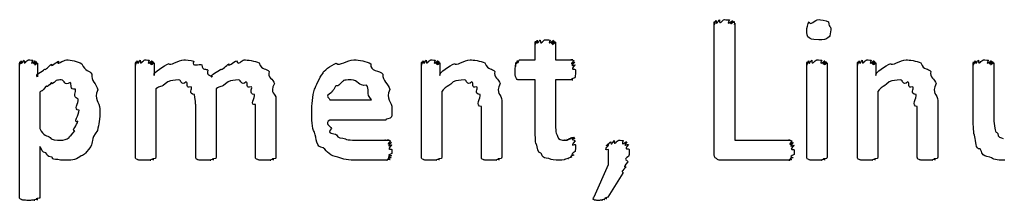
# Model space of a CAD drawing. Header units: millimetres. Extents: x 0 to 216, y 0 to 279.
# Drawn here: x 65.23 to 82.44, y 214.69 to 217.86 of the extents above; entities that cross this region are included whole.
import ezdxf

# ---------------------------------------------------------------- set-up
doc = ezdxf.new("R2010")
doc.units = ezdxf.units.MM
doc.layers.get('0').update_dxf_attribs({"linetype": 'CONTINUOUS'})

msp = doc.modelspace()

# ---------------------------------------------------------------- linework, layer by layer
at = {"color": 0}
for p, q in [((77.4428, 215.523), (77.4428, 217.799)), ((77.8069, 217.799), (77.8069, 215.743)), ((79.4978, 217.683), (79.4978, 217.683)), ((74.2996, 217.154), (74.2996, 217.463)), ((74.658, 217.463), (74.658, 217.154)), ((65.2336, 214.745), (65.2336, 217.093)), ((65.5479, 217.093), (65.5479, 216.856)), ((67.2715, 215.445), (67.2715, 217.099)), ((67.5968, 217.099), (67.5968, 216.878)), ((72.2986, 215.445), (72.2986, 217.099)), ((72.6239, 217.099), (72.6239, 216.878)), ((74.0241, 217.154), (74.2996, 217.154)), ((74.658, 217.154), (74.961, 217.154)), ((79.0734, 215.445), (79.0734, 217.099)), ((79.4314, 217.099), (79.4314, 215.445)), ((79.9634, 215.445), (79.9634, 217.099)), ((80.2887, 217.099), (80.2887, 216.878)), ((82, 216.112), (82, 217.099)), ((82.3584, 217.099), (82.3584, 216.212)), ((74.2996, 216.801), (74.0184, 216.801)), ((74.2996, 215.908), (74.2996, 216.801)), ((74.961, 216.801), (74.658, 216.801)), ((74.658, 216.801), (74.658, 216.029)), ((65.592, 216.586), (65.592, 215.947)), ((67.63, 216.642), (67.63, 215.445)), ((68.6883, 216.642), (68.6883, 215.445)), ((72.6571, 216.597), (72.6571, 215.445)), ((80.3219, 216.597), (80.3219, 215.445)), ((68.3299, 215.445), (68.3299, 216.371)), ((69.3829, 215.445), (69.3829, 216.371)), ((69.741, 216.476), (69.741, 215.445)), ((70.6893, 216.449), (71.4223, 216.449)), ((73.3517, 215.445), (73.3517, 216.333)), ((73.7097, 216.437), (73.7097, 215.445)), ((81.0161, 215.445), (81.0161, 216.333)), ((81.3745, 216.437), (81.3745, 215.445)), ((66.2809, 216.267), (66.2809, 216.267)), ((66.6447, 216.294), (66.6447, 216.294)), ((71.7808, 216.3), (71.7808, 216.239)), ((71.676, 216.096), (70.6893, 216.096)), ((65.592, 215.633), (65.592, 214.745)), ((75.0051, 215.66), (75.0051, 215.66)), ((77.8069, 215.743), (78.7823, 215.743)), ((75.5883, 215.313), (75.5883, 215.578)), ((75.952, 215.578), (75.952, 215.578)), ((78.8539, 215.567), (78.8539, 215.567)), ((75.3346, 214.745), (75.5883, 215.313)), ((78.7823, 215.39), (77.5751, 215.39)), ((75.8363, 215.164), (75.577, 214.74))]:
    msp.add_line(p, q, dxfattribs=at)
for points in [[(77.5367, 217.854), (77.531, 217.741), (77.5917, 217.86), (77.6249, 217.86)], [(77.6249, 217.86), (77.6002, 217.86), (77.6912, 217.857), (77.7131, 217.854)], [(79.1175, 217.821), (79.1351, 217.741), (79.2067, 217.86), (79.2882, 217.86)], [(79.2882, 217.86), (79.2963, 217.86), (79.4233, 217.846), (79.4537, 217.821)], [(77.4428, 217.799), (77.4428, 217.712), (77.4442, 217.818), (77.4485, 217.827)], [(77.4485, 217.827), (77.4541, 217.727), (77.4665, 217.839), (77.4816, 217.843)], [(77.4816, 217.843), (77.4831, 217.734), (77.5148, 217.85), (77.5367, 217.854)], [(77.7131, 217.854), (77.6443, 217.734), (77.7529, 217.846), (77.7681, 217.843)], [(77.7681, 217.843), (77.6746, 217.727), (77.7917, 217.833), (77.7956, 217.827)], [(77.7956, 217.827), (77.8027, 217.712), (77.8069, 217.81), (77.8069, 217.799)], [(79.0734, 217.683), (79.0734, 217.69), (79.0871, 217.795), (79.1175, 217.821)], [(79.4537, 217.821), (79.4727, 217.694), (79.4978, 217.752), (79.4978, 217.683)], [(79.1175, 217.54), (79.0734, 217.554), (79.0734, 217.613), (79.0734, 217.683)], [(79.2826, 217.507), (79.1312, 217.507), (79.1464, 217.518), (79.1175, 217.54)], [(79.448, 217.545), (79.411, 217.507), (79.3627, 217.507), (79.2826, 217.507)], [(79.4978, 217.683), (79.4727, 217.558), (79.4812, 217.57), (79.448, 217.545)], [(74.2996, 217.463), (74.2996, 217.363), (74.301, 217.471), (74.3052, 217.479)], [(74.3052, 217.479), (74.3109, 217.377), (74.3218, 217.492), (74.3327, 217.496)], [(74.3327, 217.496), (74.3356, 217.386), (74.3659, 217.501), (74.3878, 217.501)], [(74.3878, 217.501), (74.3839, 217.388), (74.4432, 217.507), (74.476, 217.507)], [(74.476, 217.507), (74.4541, 217.507), (74.5423, 217.504), (74.5642, 217.501)], [(74.5642, 217.501), (74.501, 217.386), (74.6083, 217.498), (74.6196, 217.496)], [(74.6196, 217.496), (74.5271, 217.377), (74.6428, 217.486), (74.6471, 217.479)], [(74.6471, 217.479), (74.5381, 217.363), (74.658, 217.466), (74.658, 217.463)], [(65.2336, 217.093), (65.2336, 217.011), (65.235, 217.117), (65.2392, 217.121)], [(65.2392, 217.121), (65.2406, 217.022), (65.2501, 217.133), (65.2611, 217.138)], [(65.2611, 217.138), (65.2667, 217.033), (65.2914, 217.148), (65.3108, 217.148)], [(65.3108, 217.148), (65.3066, 217.036), (65.3577, 217.154), (65.3881, 217.154)], [(65.3881, 217.154), (65.3687, 217.154), (65.4459, 217.151), (65.465, 217.148)], [(65.465, 217.148), (65.4057, 217.033), (65.4981, 217.144), (65.5091, 217.138)], [(65.5091, 217.138), (65.4322, 217.022), (65.5327, 217.128), (65.5366, 217.121)], [(65.5366, 217.121), (65.4431, 217.007), (65.5479, 217.104), (65.5479, 217.093)], [(65.6745, 216.989), (65.6855, 216.963), (65.7546, 217.055), (65.7959, 217.077)], [(65.7959, 217.077), (65.7698, 217.011), (65.8813, 217.121), (65.9225, 217.132)], [(65.9225, 217.132), (65.8537, 217.036), (66.0121, 217.154), (66.0605, 217.154)], [(66.0605, 217.154), (66.1264, 217.154), (66.2563, 217.129), (66.3303, 217.083)], [(66.3303, 217.083), (66.391, 216.945), (66.4626, 216.978), (66.5067, 216.9)], [(67.2715, 217.099), (67.2715, 217.007), (67.273, 217.113), (67.2772, 217.121)], [(67.2772, 217.121), (67.2786, 217.022), (67.2895, 217.133), (67.3047, 217.138)], [(67.3047, 217.138), (67.3075, 217.033), (67.335, 217.148), (67.3544, 217.148)], [(67.3544, 217.148), (67.3488, 217.036), (67.4038, 217.154), (67.437, 217.154)], [(67.437, 217.154), (67.4109, 217.154), (67.492, 217.151), (67.5143, 217.148)], [(67.5143, 217.148), (67.455, 217.033), (67.5527, 217.144), (67.564, 217.138)], [(67.564, 217.138), (67.4769, 217.022), (67.5816, 217.128), (67.5859, 217.121)], [(67.5859, 217.121), (67.4882, 217.007), (67.5968, 217.106), (67.5968, 217.099)], [(67.5968, 216.878), (67.5802, 216.947), (67.776, 217.044), (67.8614, 217.088)], [(67.8614, 217.088), (67.867, 217.036), (68.0325, 217.154), (68.1207, 217.154)], [(68.1207, 217.154), (68.1383, 217.154), (68.2445, 217.146), (68.2971, 217.132)], [(68.2971, 217.132), (68.2445, 217.007), (68.399, 217.095), (68.4403, 217.066)], [(68.4403, 217.066), (68.4431, 216.951), (68.5147, 217.008), (68.5451, 216.972)], [(68.7709, 216.989), (68.7931, 216.966), (68.8703, 217.06), (68.9144, 217.083)], [(68.9144, 217.083), (68.8813, 217.013), (69.0026, 217.127), (69.0467, 217.138)], [(69.0467, 217.138), (69.0866, 217.036), (69.1349, 217.154), (69.179, 217.154)], [(69.179, 217.154), (69.2369, 217.154), (69.373, 217.135), (69.4436, 217.099)], [(69.4436, 217.099), (69.4986, 216.963), (69.5759, 217.012), (69.62, 216.95)], [(70.5679, 216.917), (70.5637, 216.956), (70.7072, 217.052), (70.7993, 217.093)], [(70.7993, 217.093), (70.8656, 217.036), (70.9937, 217.154), (71.108, 217.154)], [(71.108, 217.154), (71.2142, 217.154), (71.326, 217.129), (71.4114, 217.083)], [(71.4114, 217.083), (71.3839, 216.945), (71.5656, 216.978), (71.6209, 216.9)], [(72.2986, 217.099), (72.2986, 217.007), (72.3, 217.113), (72.3043, 217.121)], [(72.3043, 217.121), (72.3057, 217.022), (72.3166, 217.133), (72.3318, 217.138)], [(72.3318, 217.138), (72.3346, 217.033), (72.3621, 217.148), (72.3815, 217.148)], [(72.3815, 217.148), (72.3759, 217.036), (72.4309, 217.154), (72.4641, 217.154)], [(72.4641, 217.154), (72.438, 217.154), (72.5191, 217.151), (72.5413, 217.148)], [(72.5413, 217.148), (72.4821, 217.033), (72.5798, 217.144), (72.5911, 217.138)], [(72.5911, 217.138), (72.5039, 217.022), (72.6087, 217.128), (72.613, 217.121)], [(72.613, 217.121), (72.5152, 217.007), (72.6239, 217.106), (72.6239, 217.099)], [(72.6239, 216.878), (72.6034, 216.947), (72.7975, 217.044), (72.8832, 217.088)], [(72.8832, 217.088), (72.8941, 217.036), (73.061, 217.154), (73.1531, 217.154)], [(73.1531, 217.154), (73.2056, 217.154), (73.3418, 217.135), (73.4124, 217.099)], [(73.4124, 217.099), (73.4674, 216.963), (73.5446, 217.012), (73.5887, 216.95)], [(73.9468, 216.978), (73.9468, 216.951), (73.9482, 217.038), (73.9525, 217.06)], [(73.9525, 217.06), (73.9539, 216.995), (73.9592, 217.1), (73.9634, 217.115)], [(73.9634, 217.115), (73.9648, 217.025), (73.9771, 217.139), (73.9856, 217.143)], [(73.9856, 217.143), (73.9828, 217.036), (74.0089, 217.154), (74.0241, 217.154)], [(74.961, 217.154), (74.8647, 217.154), (74.9734, 217.15), (74.9776, 217.143)], [(74.9776, 217.143), (74.8757, 217.025), (74.99, 217.129), (74.9942, 217.115)], [(74.9942, 217.115), (74.8841, 216.995), (74.9999, 217.083), (74.9999, 217.06)], [(74.9999, 217.06), (74.8866, 216.951), (75.0051, 217.011), (75.0051, 216.978)], [(79.0734, 217.099), (79.0734, 217.007), (79.0744, 217.113), (79.0787, 217.121)], [(79.0787, 217.121), (79.0843, 217.022), (79.0952, 217.133), (79.1062, 217.138)], [(79.1062, 217.138), (79.109, 217.033), (79.1393, 217.148), (79.1616, 217.148)], [(79.1616, 217.148), (79.1573, 217.036), (79.2166, 217.154), (79.2498, 217.154)], [(79.2498, 217.154), (79.2275, 217.154), (79.3157, 217.151), (79.338, 217.148)], [(79.338, 217.148), (79.2745, 217.033), (79.3821, 217.144), (79.393, 217.138)], [(79.393, 217.138), (79.3006, 217.022), (79.4163, 217.128), (79.4205, 217.121)], [(79.4205, 217.121), (79.3115, 217.007), (79.4314, 217.106), (79.4314, 217.099)], [(79.9634, 217.099), (79.9634, 217.007), (79.9648, 217.113), (79.9691, 217.121)], [(79.9691, 217.121), (79.9705, 217.022), (79.9814, 217.133), (79.9966, 217.138)], [(79.9966, 217.138), (79.9994, 217.033), (80.0269, 217.148), (80.046, 217.148)], [(80.046, 217.148), (80.0407, 217.036), (80.0957, 217.154), (80.1289, 217.154)], [(80.1289, 217.154), (80.1028, 217.154), (80.1839, 217.151), (80.2058, 217.148)], [(80.2058, 217.148), (80.1469, 217.033), (80.2446, 217.144), (80.2555, 217.138)], [(80.2555, 217.138), (80.1688, 217.022), (80.2735, 217.128), (80.2778, 217.121)], [(80.2778, 217.121), (80.1797, 217.007), (80.2887, 217.106), (80.2887, 217.099)], [(80.2887, 216.878), (80.2679, 216.947), (80.4623, 217.044), (80.5476, 217.088)], [(80.5476, 217.088), (80.5586, 217.036), (80.7254, 217.154), (80.8179, 217.154)], [(80.8179, 217.154), (80.8701, 217.154), (81.0066, 217.135), (81.0768, 217.099)], [(81.0768, 217.099), (81.1318, 216.963), (81.2091, 217.012), (81.2532, 216.95)], [(82, 217.099), (82, 217.007), (82.0014, 217.113), (82.0057, 217.121)], [(82.0057, 217.121), (82.0113, 217.022), (82.0237, 217.133), (82.0388, 217.138)], [(82.0388, 217.138), (82.0402, 217.033), (82.072, 217.148), (82.0939, 217.148)], [(82.0939, 217.148), (82.0843, 217.036), (82.145, 217.154), (82.1821, 217.154)], [(82.1821, 217.154), (82.1545, 217.154), (82.2427, 217.151), (82.2646, 217.148)], [(82.2646, 217.148), (82.1986, 217.033), (82.3048, 217.144), (82.32, 217.138)], [(82.32, 217.138), (82.2276, 217.022), (82.3433, 217.128), (82.3475, 217.121)], [(82.3475, 217.121), (82.2385, 217.011), (82.3584, 217.11), (82.3584, 217.099)], [(65.5479, 216.856), (65.4872, 216.89), (65.6332, 216.951), (65.6745, 216.989)], [(66.5067, 216.9), (66.482, 216.79), (66.5896, 216.731), (66.6115, 216.625)], [(68.5451, 216.972), (68.5024, 216.878), (68.5973, 216.895), (68.6167, 216.851)], [(68.6167, 216.851), (68.5754, 216.89), (68.7229, 216.951), (68.7709, 216.989)], [(69.62, 216.95), (69.5868, 216.841), (69.6944, 216.819), (69.7135, 216.735)], [(70.419, 216.636), (70.4384, 216.683), (70.5044, 216.84), (70.5679, 216.917)], [(71.6209, 216.9), (71.6111, 216.79), (71.7158, 216.732), (71.7419, 216.63)], [(73.5887, 216.95), (73.5556, 216.841), (73.6632, 216.819), (73.6822, 216.735)], [(73.9634, 216.84), (73.9468, 216.856), (73.9468, 216.914), (73.9468, 216.978)], [(74.0184, 216.801), (73.9719, 216.801), (73.9771, 216.814), (73.9634, 216.84)], [(74.9942, 216.84), (74.8729, 216.801), (74.9748, 216.801), (74.961, 216.801)], [(75.0051, 216.978), (75.0051, 216.856), (75.0013, 216.869), (74.9942, 216.84)], [(81.2532, 216.95), (81.22, 216.841), (81.3276, 216.819), (81.347, 216.735)], [(65.6967, 216.686), (65.6262, 216.581), (65.6276, 216.626), (65.592, 216.586)], [(65.7902, 216.752), (65.6925, 216.636), (65.7296, 216.715), (65.6967, 216.686)], [(65.8784, 216.79), (65.7518, 216.669), (65.8192, 216.77), (65.7902, 216.752)], [(65.9666, 216.801), (65.9282, 216.801), (65.9074, 216.797), (65.8784, 216.79)], [(66.1211, 216.757), (66.0192, 216.683), (66.0287, 216.801), (65.9666, 216.801)], [(66.2146, 216.636), (66.1003, 216.625), (66.161, 216.727), (66.1211, 216.757)], [(67.8395, 216.768), (67.7044, 216.643), (67.7072, 216.708), (67.63, 216.642)], [(68.0325, 216.801), (67.951, 216.801), (67.9055, 216.79), (67.8395, 216.768)], [(68.1648, 216.768), (68.0653, 216.683), (68.0833, 216.801), (68.0325, 216.801)], [(68.253, 216.68), (68.1383, 216.643), (68.2004, 216.749), (68.1648, 216.768)], [(68.308, 216.542), (68.1867, 216.566), (68.2777, 216.643), (68.253, 216.68)], [(68.8979, 216.768), (68.7627, 216.643), (68.7656, 216.708), (68.6883, 216.642)], [(69.0852, 216.801), (69.0051, 216.801), (68.9599, 216.79), (68.8979, 216.768)], [(69.2175, 216.768), (69.1197, 216.683), (69.1363, 216.801), (69.0852, 216.801)], [(69.3113, 216.68), (69.1967, 216.643), (69.2573, 216.749), (69.2175, 216.768)], [(69.3663, 216.542), (69.245, 216.566), (69.336, 216.643), (69.3113, 216.68)], [(69.7135, 216.735), (69.6225, 216.559), (69.741, 216.567), (69.741, 216.476)], [(70.7884, 216.691), (70.7362, 216.581), (70.7348, 216.625), (70.7168, 216.581)], [(70.9041, 216.768), (70.7993, 216.643), (70.8215, 216.724), (70.7884, 216.691)], [(71.0639, 216.801), (70.8903, 216.801), (70.951, 216.79), (70.9041, 216.768)], [(71.3341, 216.708), (71.1881, 216.683), (71.1853, 216.801), (71.0639, 216.801)], [(71.4223, 216.449), (71.3094, 216.559), (71.3962, 216.644), (71.3341, 216.708)], [(72.8557, 216.768), (72.7244, 216.643), (72.7258, 216.692), (72.6571, 216.597)], [(73.0539, 216.801), (72.9714, 216.801), (72.9216, 216.79), (72.8557, 216.768)], [(73.1862, 216.768), (73.0885, 216.683), (73.1051, 216.801), (73.0539, 216.801)], [(73.2744, 216.68), (73.1615, 216.643), (73.2222, 216.749), (73.1862, 216.768)], [(73.3294, 216.542), (73.2095, 216.566), (73.2991, 216.643), (73.2744, 216.68)], [(73.6822, 216.735), (73.5912, 216.559), (73.7097, 216.554), (73.7097, 216.437)], [(80.5201, 216.768), (80.3892, 216.643), (80.3906, 216.692), (80.3219, 216.597)], [(80.7187, 216.801), (80.6358, 216.801), (80.5864, 216.79), (80.5201, 216.768)], [(80.851, 216.768), (80.753, 216.683), (80.7695, 216.801), (80.7187, 216.801)], [(80.9392, 216.68), (80.826, 216.643), (80.8867, 216.749), (80.851, 216.768)], [(80.9942, 216.542), (80.8743, 216.566), (80.9639, 216.643), (80.9392, 216.68)], [(81.347, 216.735), (81.256, 216.559), (81.3745, 216.554), (81.3745, 216.437)], [(66.2644, 216.46), (66.1487, 216.522), (66.2397, 216.584), (66.2146, 216.636)], [(66.6115, 216.625), (66.5261, 216.462), (66.6447, 216.411), (66.6447, 216.294)], [(68.3299, 216.371), (68.3299, 216.341), (68.3218, 216.49), (68.308, 216.542)], [(69.3829, 216.371), (69.2672, 216.341), (69.3773, 216.49), (69.3663, 216.542)], [(70.3696, 216.267), (70.3696, 216.345), (70.3862, 216.525), (70.419, 216.636)], [(70.7168, 216.581), (70.5817, 216.495), (70.6893, 216.495), (70.6893, 216.449)], [(71.7419, 216.63), (71.6622, 216.466), (71.7808, 216.417), (71.7808, 216.3)], [(73.3517, 216.333), (73.236, 216.341), (73.3432, 216.49), (73.3294, 216.542)], [(81.0161, 216.333), (80.9004, 216.341), (81.008, 216.49), (80.9942, 216.542)], [(66.2809, 216.267), (66.1666, 216.275), (66.2753, 216.396), (66.2644, 216.46)], [(66.2587, 216.074), (66.1666, 216.025), (66.2809, 216.201), (66.2809, 216.267)], [(66.6447, 216.294), (66.6447, 216.087), (66.6295, 216.027), (66.6006, 215.914)], [(70.419, 215.881), (70.3696, 215.944), (70.3696, 216.119), (70.3696, 216.267)], [(71.7808, 216.239), (71.7808, 216.14), (71.7695, 216.151), (71.7476, 216.129)], [(82.3584, 216.212), (82.3556, 216.085), (82.3641, 216.052), (82.375, 215.996)], [(66.2037, 215.908), (66.1402, 215.904), (66.2478, 216.014), (66.2587, 216.074)], [(70.6893, 216.096), (70.5817, 216.04), (70.6974, 215.991), (70.7168, 215.947)], [(71.7476, 216.129), (71.6181, 216.096), (71.7007, 216.096), (71.676, 216.096)], [(74.658, 216.029), (74.6552, 215.838), (74.6689, 215.862), (74.6912, 215.815)], [(82.0279, 215.804), (82, 215.867), (82, 215.991), (82, 216.112)], [(82.375, 215.996), (82.3817, 215.86), (82.4082, 215.899), (82.4301, 215.859)], [(65.592, 215.947), (65.6527, 215.812), (65.7144, 215.828), (65.7737, 215.792)], [(65.7737, 215.792), (65.7698, 215.743), (65.8922, 215.743), (65.9557, 215.743)], [(66.1046, 215.787), (66.0894, 215.801), (66.1776, 215.856), (66.2037, 215.908)], [(66.6006, 215.914), (66.4711, 215.746), (66.5357, 215.71), (66.4849, 215.633)], [(70.5735, 215.611), (70.4384, 215.611), (70.455, 215.773), (70.419, 215.881)], [(70.7168, 215.947), (70.6191, 215.838), (70.7637, 215.87), (70.805, 215.837)], [(70.805, 215.837), (70.8173, 215.776), (70.8988, 215.783), (70.9648, 215.765)], [(74.3218, 215.677), (74.2996, 215.646), (74.2996, 215.82), (74.2996, 215.908)], [(74.6912, 215.815), (74.7035, 215.743), (74.76, 215.743), (74.8235, 215.743)], [(74.9501, 215.781), (74.8619, 215.776), (74.9695, 215.792), (74.9776, 215.792)], [(74.9776, 215.792), (74.8729, 215.776), (74.9847, 215.79), (74.9886, 215.787)], [(82.1214, 215.588), (82.036, 215.584), (82.0455, 215.722), (82.0279, 215.804)], [(82.4301, 215.859), (82.4301, 215.783), (82.4865, 215.792), (82.5239, 215.771)], [(65.6967, 215.523), (65.6262, 215.511), (65.6276, 215.591), (65.592, 215.633)], [(65.9557, 215.743), (66.0079, 215.743), (66.0633, 215.757), (66.1046, 215.787)], [(66.4849, 215.633), (66.3691, 215.474), (66.3691, 215.495), (66.2919, 215.451)], [(70.9648, 215.765), (70.9496, 215.743), (71.1108, 215.743), (71.2075, 215.743)], [(71.2075, 215.743), (71.2403, 215.743), (71.3521, 215.743), (71.4114, 215.743)], [(71.4114, 215.743), (71.3574, 215.743), (71.5186, 215.743), (71.5603, 215.743)], [(71.5603, 215.743), (71.5603, 215.743), (71.6386, 215.743), (71.665, 215.743)], [(71.665, 215.743), (71.6153, 215.743), (71.7158, 215.743), (71.731, 215.743)], [(71.731, 215.743), (71.64, 215.743), (71.749, 215.739), (71.7532, 215.732)], [(71.7532, 215.732), (71.6509, 215.614), (71.7656, 215.718), (71.7695, 215.704)], [(71.7695, 215.704), (71.6594, 215.588), (71.7751, 215.677), (71.7751, 215.655)], [(71.7751, 215.655), (71.6622, 215.544), (71.7808, 215.605), (71.7808, 215.572)], [(74.3991, 215.517), (74.3327, 215.518), (74.3398, 215.614), (74.3218, 215.677)], [(74.8235, 215.743), (74.7875, 215.743), (74.8633, 215.744), (74.8785, 215.748)], [(74.8785, 215.748), (74.8178, 215.754), (74.906, 215.761), (74.9169, 215.765)], [(74.9169, 215.765), (74.8425, 215.765), (74.942, 215.777), (74.9501, 215.781)], [(74.9886, 215.787), (74.8799, 215.772), (74.9942, 215.781), (74.9942, 215.771)], [(74.9942, 215.771), (74.8841, 215.754), (74.9999, 215.75), (74.9999, 215.732)], [(74.9999, 215.732), (74.8866, 215.599), (75.0051, 215.689), (75.0051, 215.66)], [(75.0051, 215.66), (75.0051, 215.523), (75.0023, 215.573), (74.9999, 215.544)], [(75.5883, 215.578), (75.4736, 215.551), (75.5897, 215.644), (75.5936, 215.666)], [(75.5936, 215.666), (75.4849, 215.596), (75.6116, 215.704), (75.6267, 215.715)], [(75.6267, 215.715), (75.6348, 215.617), (75.6652, 215.733), (75.6874, 215.737)], [(75.6874, 215.737), (75.6789, 215.624), (75.7372, 215.743), (75.77, 215.743)], [(75.77, 215.743), (75.7424, 215.743), (75.8254, 215.74), (75.8472, 215.737)], [(75.8472, 215.737), (75.7894, 215.617), (75.8927, 215.726), (75.9079, 215.715)], [(75.9079, 215.715), (75.8197, 215.596), (75.9326, 215.688), (75.9411, 215.666)], [(75.9411, 215.666), (75.8335, 215.551), (75.952, 215.614), (75.952, 215.578)], [(78.7823, 215.743), (78.6998, 215.743), (78.8017, 215.739), (78.8098, 215.732)], [(78.8098, 215.732), (78.7178, 215.611), (78.8278, 215.713), (78.8321, 215.699)], [(78.8321, 215.699), (78.7287, 215.584), (78.8444, 215.671), (78.8487, 215.649)], [(78.8487, 215.649), (78.7358, 215.54), (78.8539, 215.599), (78.8539, 215.567)], [(65.8012, 215.445), (65.6967, 215.448), (65.7324, 215.492), (65.6967, 215.523)], [(66.2919, 215.451), (66.2146, 215.39), (66.1264, 215.39), (66.0273, 215.39)], [(70.8272, 215.445), (70.6921, 215.463), (70.6423, 215.536), (70.5735, 215.611)], [(71.7695, 215.467), (71.6552, 215.43), (71.767, 215.445), (71.7642, 215.434)], [(71.7751, 215.511), (71.6594, 215.456), (71.7723, 215.481), (71.7695, 215.467)], [(71.7808, 215.572), (71.7808, 215.489), (71.7779, 215.529), (71.7751, 215.511)], [(74.5367, 215.418), (74.4015, 215.43), (74.4347, 215.473), (74.3991, 215.517)], [(74.9776, 215.478), (74.8619, 215.437), (74.9572, 215.456), (74.9392, 215.445)], [(74.9999, 215.544), (74.8799, 215.463), (74.9886, 215.492), (74.9776, 215.478)], [(75.9411, 215.456), (75.8225, 215.401), (75.9312, 215.392), (75.9245, 215.363)], [(75.952, 215.578), (75.952, 215.47), (75.9478, 215.492), (75.9411, 215.456)], [(77.4869, 215.418), (77.4428, 215.43), (77.4428, 215.474), (77.4428, 215.523)], [(78.8487, 215.489), (78.7287, 215.434), (78.8388, 215.448), (78.8321, 215.434)], [(78.8539, 215.567), (78.8539, 215.478), (78.8515, 215.511), (78.8487, 215.489)], [(82.2925, 215.445), (82.1242, 215.463), (82.1655, 215.529), (82.1214, 215.588)], [(65.9059, 215.401), (65.7655, 215.408), (65.8372, 215.426), (65.8012, 215.445)], [(66.0273, 215.39), (65.9529, 215.39), (65.9419, 215.393), (65.9059, 215.401)], [(67.2772, 215.423), (67.2715, 215.419), (67.2715, 215.437), (67.2715, 215.445)], [(67.3047, 215.401), (67.2828, 215.404), (67.2842, 215.415), (67.2772, 215.423)], [(67.3597, 215.39), (67.3075, 215.393), (67.3185, 215.397), (67.3047, 215.401)], [(67.4479, 215.39), (67.3559, 215.39), (67.3848, 215.39), (67.3597, 215.39)], [(67.5361, 215.39), (67.4261, 215.39), (67.4839, 215.39), (67.4479, 215.39)], [(67.5915, 215.401), (67.473, 215.393), (67.5612, 215.393), (67.5361, 215.39)], [(67.619, 215.418), (67.4991, 215.404), (67.6053, 215.408), (67.5915, 215.401)], [(67.63, 215.445), (67.6271, 215.415), (67.6257, 215.424), (67.619, 215.418)], [(68.3355, 215.418), (68.3299, 215.415), (68.3299, 215.434), (68.3299, 215.445)], [(68.363, 215.401), (68.3412, 215.404), (68.3426, 215.414), (68.3355, 215.418)], [(68.4181, 215.39), (68.3659, 215.393), (68.3768, 215.397), (68.363, 215.401)], [(68.5063, 215.39), (68.4142, 215.39), (68.4431, 215.39), (68.4181, 215.39)], [(68.5945, 215.39), (68.4844, 215.39), (68.5423, 215.39), (68.5063, 215.39)], [(68.6499, 215.401), (68.5285, 215.393), (68.6167, 215.393), (68.5945, 215.39)], [(68.6774, 215.418), (68.5574, 215.404), (68.6636, 215.408), (68.6499, 215.401)], [(68.6883, 215.445), (68.6855, 215.415), (68.6841, 215.424), (68.6774, 215.418)], [(69.3882, 215.418), (69.3843, 215.415), (69.3829, 215.434), (69.3829, 215.445)], [(69.4214, 215.401), (69.3953, 215.404), (69.3953, 215.414), (69.3882, 215.418)], [(69.4764, 215.39), (69.4242, 215.393), (69.4351, 215.397), (69.4214, 215.401)], [(69.5646, 215.39), (69.4683, 215.39), (69.4986, 215.39), (69.4764, 215.39)], [(69.6475, 215.39), (69.5385, 215.39), (69.5978, 215.39), (69.5646, 215.39)], [(69.7025, 215.401), (69.5868, 215.393), (69.6722, 215.393), (69.6475, 215.39)], [(69.7301, 215.423), (69.6115, 215.404), (69.7163, 215.408), (69.7025, 215.401)], [(69.741, 215.445), (69.741, 215.419), (69.7371, 215.43), (69.7301, 215.423)], [(71.1743, 215.39), (71.0089, 215.39), (70.9263, 215.408), (70.8272, 215.445)], [(71.3892, 215.39), (71.2184, 215.39), (71.2516, 215.39), (71.1743, 215.39)], [(71.5656, 215.39), (71.4678, 215.39), (71.4555, 215.39), (71.3892, 215.39)], [(71.6926, 215.39), (71.5712, 215.39), (71.6167, 215.39), (71.5656, 215.39)], [(71.7476, 215.401), (71.6372, 215.39), (71.7254, 215.39), (71.6926, 215.39)], [(71.7642, 215.434), (71.6485, 215.408), (71.7543, 215.412), (71.7476, 215.401)], [(72.3043, 215.423), (72.2986, 215.419), (72.2986, 215.437), (72.2986, 215.445)], [(72.3318, 215.401), (72.3099, 215.404), (72.3113, 215.415), (72.3043, 215.423)], [(72.3868, 215.39), (72.3346, 215.393), (72.3456, 215.397), (72.3318, 215.401)], [(72.475, 215.39), (72.3829, 215.39), (72.4119, 215.39), (72.3868, 215.39)], [(72.5632, 215.39), (72.4531, 215.39), (72.511, 215.39), (72.475, 215.39)], [(72.6186, 215.401), (72.5001, 215.393), (72.5883, 215.393), (72.5632, 215.39)], [(72.6461, 215.418), (72.5262, 215.404), (72.6324, 215.408), (72.6186, 215.401)], [(72.6571, 215.445), (72.6542, 215.415), (72.6528, 215.424), (72.6461, 215.418)], [(73.357, 215.418), (73.3531, 215.415), (73.3517, 215.434), (73.3517, 215.445)], [(73.3848, 215.401), (73.364, 215.404), (73.364, 215.414), (73.357, 215.418)], [(73.4399, 215.39), (73.3901, 215.393), (73.3986, 215.397), (73.3848, 215.401)], [(73.5334, 215.39), (73.437, 215.39), (73.4646, 215.39), (73.4399, 215.39)], [(73.6163, 215.39), (73.5072, 215.39), (73.5665, 215.39), (73.5334, 215.39)], [(73.6713, 215.401), (73.5556, 215.393), (73.641, 215.393), (73.6163, 215.39)], [(73.6988, 215.423), (73.5803, 215.404), (73.685, 215.408), (73.6713, 215.401)], [(73.7097, 215.445), (73.7097, 215.419), (73.7059, 215.43), (73.6988, 215.423)], [(74.7296, 215.39), (74.6305, 215.39), (74.5917, 215.398), (74.5367, 215.418)], [(74.8069, 215.396), (74.7296, 215.39), (74.7543, 215.39), (74.7296, 215.39)], [(74.8785, 215.418), (74.7808, 215.401), (74.8316, 215.403), (74.8069, 215.396)], [(74.9392, 215.445), (74.8249, 215.415), (74.9004, 215.424), (74.8785, 215.418)], [(75.9245, 215.363), (75.8088, 215.222), (75.9051, 215.299), (75.8913, 215.269)], [(77.5751, 215.39), (77.501, 215.39), (77.5159, 215.398), (77.4869, 215.418)], [(78.8098, 215.401), (78.6998, 215.39), (78.7936, 215.39), (78.7823, 215.39)], [(78.8321, 215.434), (78.7178, 215.404), (78.8211, 215.408), (78.8098, 215.401)], [(79.0787, 215.423), (79.0734, 215.419), (79.0734, 215.437), (79.0734, 215.445)], [(79.1062, 215.401), (79.0843, 215.404), (79.0857, 215.415), (79.0787, 215.423)], [(79.1616, 215.39), (79.109, 215.393), (79.1199, 215.397), (79.1062, 215.401)], [(79.2498, 215.39), (79.1573, 215.39), (79.1863, 215.39), (79.1616, 215.39)], [(79.338, 215.39), (79.2275, 215.39), (79.2854, 215.39), (79.2498, 215.39)], [(79.393, 215.401), (79.2745, 215.393), (79.3627, 215.393), (79.338, 215.39)], [(79.4205, 215.423), (79.3006, 215.404), (79.4067, 215.408), (79.393, 215.401)], [(79.4314, 215.445), (79.4286, 215.419), (79.4272, 215.43), (79.4205, 215.423)], [(79.9691, 215.423), (79.9634, 215.419), (79.9634, 215.437), (79.9634, 215.445)], [(79.9966, 215.401), (79.9744, 215.404), (79.9758, 215.415), (79.9691, 215.423)], [(80.0516, 215.39), (79.9994, 215.393), (80.0104, 215.397), (79.9966, 215.401)], [(80.1398, 215.39), (80.0474, 215.39), (80.0763, 215.39), (80.0516, 215.39)], [(80.228, 215.39), (80.1176, 215.39), (80.1758, 215.39), (80.1398, 215.39)], [(80.2831, 215.401), (80.1645, 215.393), (80.2527, 215.393), (80.228, 215.39)], [(80.3106, 215.418), (80.191, 215.404), (80.2968, 215.408), (80.2831, 215.401)], [(80.3219, 215.445), (80.319, 215.415), (80.3176, 215.424), (80.3106, 215.418)], [(81.0218, 215.418), (81.0175, 215.415), (81.0161, 215.434), (81.0161, 215.445)], [(81.0493, 215.401), (81.0288, 215.404), (81.0288, 215.414), (81.0218, 215.418)], [(81.1043, 215.39), (81.0549, 215.393), (81.063, 215.397), (81.0493, 215.401)], [(81.1982, 215.39), (81.1018, 215.39), (81.1294, 215.39), (81.1043, 215.39)], [(81.2807, 215.39), (81.172, 215.39), (81.2313, 215.39), (81.1982, 215.39)], [(81.3361, 215.401), (81.22, 215.393), (81.3058, 215.393), (81.2807, 215.39)], [(81.3636, 215.423), (81.2451, 215.404), (81.3499, 215.408), (81.3361, 215.401)], [(81.3745, 215.445), (81.3745, 215.419), (81.3703, 215.43), (81.3636, 215.423)], [(82.5571, 215.39), (82.386, 215.39), (82.3655, 215.408), (82.2925, 215.445)], [(75.8913, 215.269), (75.7784, 215.158), (75.8582, 215.202), (75.8363, 215.164)], [(65.2392, 214.717), (65.2336, 214.715), (65.2336, 214.734), (65.2336, 214.745)], [(65.2667, 214.701), (65.2445, 214.7), (65.2459, 214.711), (65.2392, 214.717)], [(65.3217, 214.69), (65.2695, 214.689), (65.2805, 214.694), (65.2667, 214.701)], [(65.4099, 214.685), (65.3175, 214.685), (65.3464, 214.687), (65.3217, 214.69)], [(65.4981, 214.69), (65.3881, 214.685), (65.4459, 214.685), (65.4099, 214.685)], [(65.5532, 214.701), (65.4346, 214.689), (65.5228, 214.69), (65.4981, 214.69)], [(65.5807, 214.723), (65.4611, 214.7), (65.5669, 214.705), (65.5532, 214.701)], [(65.592, 214.745), (65.5891, 214.717), (65.5877, 214.732), (65.5807, 214.723)], [(75.3237, 214.717), (75.2972, 214.715), (75.3262, 214.734), (75.3346, 214.745)], [(75.3346, 214.701), (75.3015, 214.7), (75.3262, 214.711), (75.3237, 214.717)], [(75.3678, 214.69), (75.3124, 214.689), (75.3413, 214.694), (75.3346, 214.701)], [(75.4228, 214.685), (75.3413, 214.685), (75.3816, 214.687), (75.3678, 214.69)], [(75.4835, 214.69), (75.3897, 214.685), (75.4475, 214.685), (75.4228, 214.685)], [(75.522, 214.701), (75.4186, 214.689), (75.4973, 214.69), (75.4835, 214.69)], [(75.5551, 214.717), (75.4447, 214.7), (75.5357, 214.705), (75.522, 214.701)], [(75.577, 214.74), (75.4585, 214.715), (75.5618, 214.726), (75.5551, 214.717)]]:
    msp.add_open_spline(points, degree=3, dxfattribs=at)

doc.saveas('drawing.dxf')
